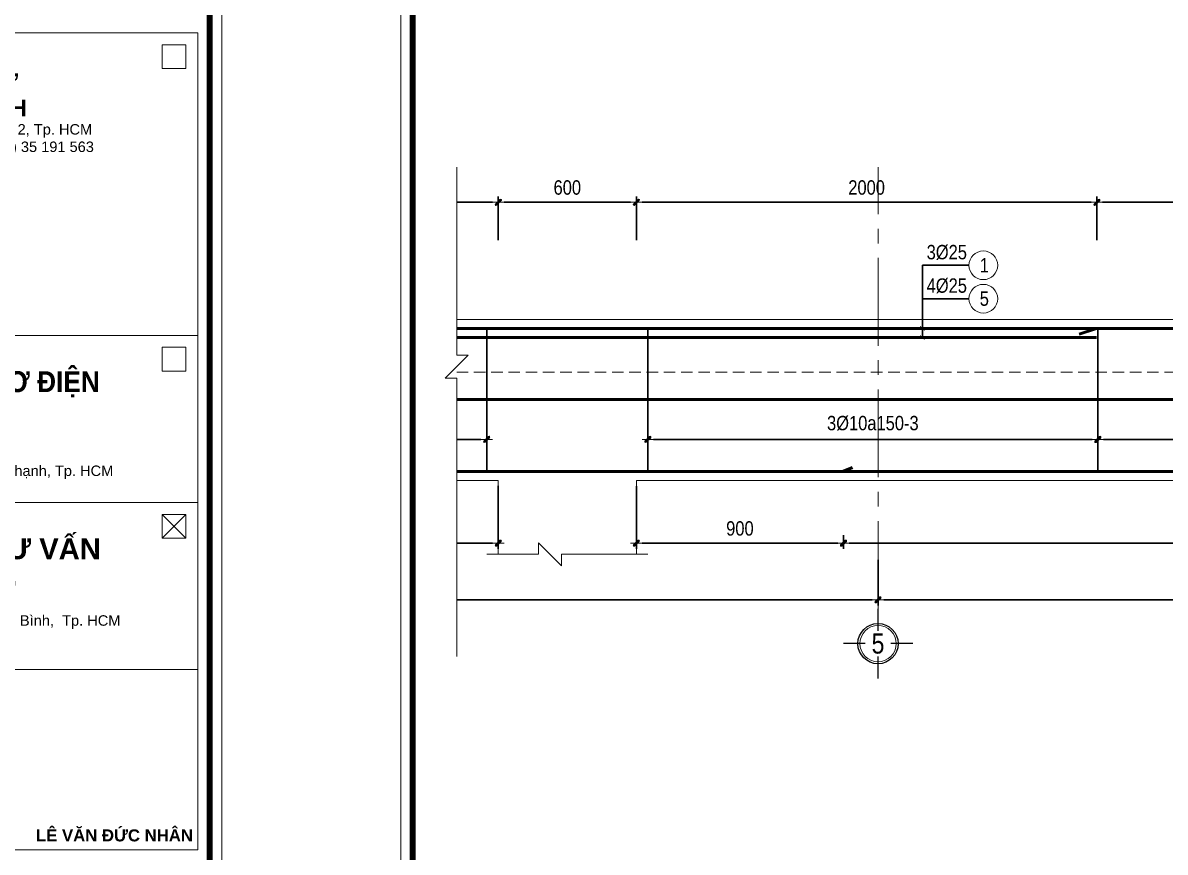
# Model space of a CAD drawing. Header units: millimetres. Extents: x 397144 to 8960116, y 345581 to 674207.
# Drawn here: x 5126823 to 5131786, y 654500 to 658101 of the extents above; entities that cross this region are included whole.
import ezdxf
from ezdxf.enums import TextEntityAlignment as Align
from ezdxf.xclip import XClip

# ---------------------------------------------------------------- set-up
doc = ezdxf.new("R2010")
doc.units = ezdxf.units.MM
doc.header["$XCLIPFRAME"] = 0
doc.header["$PDSIZE"] = -10
doc.linetypes.add('CENTER2', pattern=[28.575, 19.05, -3.175, 3.175, -3.175])
doc.linetypes.add('HIDDEN', pattern=[0.375, 0.25, -0.125])
doc.layers.get('0').update_dxf_attribs({"linetype": 'CONTINUOUS'})
doc.layers.get('Defpoints').update_dxf_attribs({"color": 12, "linetype": 'CONTINUOUS'})
for name, color, linetype, lineweight in [('2', 2, 'CONTINUOUS', 20), ('CDAI', 8, 'CONTINUOUS', 30), ('CTHEP', 2, 'CONTINUOUS', 50), ('DBAO', 3, 'CONTINUOUS', 20), ('DGIONG', 4, 'CONTINUOUS', 13), ('KTH', 150, 'CONTINUOUS', 5), ('Net khuat', 8, 'HIDDEN', 13), ('STICK', 1, 'CONTINUOUS', 9), ('TEXT', 7, 'CONTINUOUS', 15)]:
    doc.layers.add(name, color=color, linetype=linetype, lineweight=lineweight)
doc.layers.add('8', color=8, linetype='CONTINUOUS')
doc.styles.add('CHG_XX_Khung ten$0$A1 BORDER$0$ARIAL', font='arial.ttf')
doc.styles.add('CHG_XX_Khung ten$0$A1 BORDER$0$Arial - Bold', font='arialbd.ttf', dxfattribs={"height": 2.5})
doc.styles.add('CHG_XX_Khung ten$0$Arial - Bold', font='arialbd.ttf')
doc.styles.add('HELVECONDENSE', font='VHELVCN_0.TTF')
doc.styles.add('Star-HelCon', font='VHELVCN_0.TTF')
doc.styles.add('TTP-HelCon', font='VHELVCN_0.TTF')
doc.styles.add('VNI-HELVE-CONDENSE', font='VHELVCN_0.TTF')
doc.dimstyles.new('kc-25', dxfattribs={"dimtxt": 62.5, "dimasz": 20, "dimexe": 20, "dimexo": 50, "dimgap": 25, "dimtad": 3, "dimdec": 0, "dimzin": 0, "dimdsep": 46, "dimtxsty": 'VNI-HELVE-CONDENSE', "dimblk": 'DIM', "dimcen": 2.5, "dimclrd": 256, "dimclre": 154, "dimclrt": 7, "dimaunit": 1, "dimadec": 0, "dimazin": 0, "dimtfac": 1, "dimtdec": 0, "dimtix": 1, "dimtmove": 0, "dimatfit": 3, "dimldrblk": 'DOT', "dimfxl": 1, "dimtolj": 1, "dimtzin": 0, "dimarcsym": 0})
doc.dimstyles.new('TTP-25', dxfattribs={"dimscale": 25, "dimtxt": 2.5, "dimasz": 1, "dimexe": 1, "dimexo": 1, "dimgap": 0.09, "dimtad": 0, "dimdec": 4, "dimrnd": 5, "dimzin": 9, "dimdsep": 46, "dimtxsty": 'TTP-HelCon', "dimblk": 'Stick1', "dimcen": 0.09, "dimdle": 1.5, "dimclrd": 256, "dimclre": 256, "dimclrt": 7, "dimadec": 0, "dimazin": 0, "dimtfac": 1, "dimtdec": 4, "dimtmove": 0, "dimatfit": 3, "dimldrblk": '_ArchTick1', "dimfxl": 1, "dimtvp": 1, "dimtolj": 1, "dimtzin": 0, "dimarcsym": 0})

# ---------------------------------------------------------------- blocks, each defined once
blk = doc.blocks.new('Stick1')
at = {"layer": 'STICK'}
h = blk.add_hatch(color=256, dxfattribs=at)
edge = h.paths.add_edge_path()
edge.add_line((0.3, 0.5), (-0.5, -0.3))
edge.add_arc((-0.4, -0.4), 0.141, 135, 315)
edge.add_line((-0.3, -0.5), (0.5, 0.3))
edge.add_arc((0.4, 0.4), 0.141, 315, 495)
blk.add_line((1, 0), (-1, 0), dxfattribs=at)
blk.add_lwpolyline([(0.3, 0.5), (-0.5, -0.3, 1), (-0.3, -0.5), (0.5, 0.3, 1), (0.3, 0.5, 1)], format="xyb", dxfattribs=at)
blk = doc.blocks.new('*D1208')
at = {"layer": 'Defpoints', "color": 0, "transparency": 16777216}
for p in [(5190338.3, 654182.9), (5180938.3, 654081.8), (5190338.3, 653984.9)]:
    blk.add_point(p, dxfattribs=at)
at = {"layer": 'KTH', "lineweight": -2, "transparency": 16777216}
for p, q in [((5190338.3, 654157.9), (5190338.3, 653959.9)), ((5180938.3, 654056.8), (5180938.3, 653959.9)), ((5180963.3, 653984.9), (5190313.3, 653984.9))]:
    blk.add_line(p, q, dxfattribs=at)
at = {"layer": 'KTH', "lineweight": -2, "transparency": 16777216, "xscale": 25, "yscale": 25, "zscale": 25, "rotation": 180}
blk.add_blockref('Stick1', (5180938.3, 653984.9), dxfattribs=at)
at = {"layer": 'KTH', "lineweight": -2, "transparency": 16777216, "xscale": 25, "yscale": 25, "zscale": 25}
blk.add_blockref('Stick1', (5190338.3, 653984.9), dxfattribs=at)
at = {"layer": 'KTH', "color": 7, "transparency": 16777216, "insert": (5185638.3, 654048.7), "char_height": 62.5, "attachment_point": 5, "style": 'TTP-HelCon'}
blk.add_mtext('\\A1;9400', dxfattribs=at)
blk = doc.blocks.new('_ArchTick1')
at = {"color": 0, "const_width": 3.81}
blk.add_lwpolyline([(-12.7, -12.7), (12.7, 12.7)], dxfattribs=at)
blk = doc.blocks.new('*D8317')
at = {"layer": 'Defpoints', "color": 0, "transparency": 16777216}
for p in [(5179257.3, 599178.9), (5181212.3, 599096.5), (5179257.3, 599039)]:
    blk.add_point(p, dxfattribs=at)
at = {"layer": 'KTH', "lineweight": -2, "transparency": 16777216}
for p, q in [((5179257.3, 599153.9), (5179257.3, 599014)), ((5181212.3, 599071.5), (5181212.3, 599014)), ((5181187.3, 599039), (5179282.3, 599039))]:
    blk.add_line(p, q, dxfattribs=at)
at = {"layer": 'KTH', "lineweight": -2, "transparency": 16777216, "xscale": 25, "yscale": 25, "zscale": 25, "rotation": 180}
blk.add_blockref('Stick1', (5179257.3, 599039), dxfattribs=at)
at = {"layer": 'KTH', "lineweight": -2, "transparency": 16777216, "xscale": 25, "yscale": 25, "zscale": 25}
blk.add_blockref('Stick1', (5181212.3, 599039), dxfattribs=at)
at = {"layer": 'KTH', "color": 7, "transparency": 16777216, "insert": (5180234.8, 599108.9), "char_height": 62.5, "attachment_point": 5, "style": 'TTP-HelCon'}
blk.add_mtext('\\A1;3Þ10a150-3', dxfattribs=at)
blk = doc.blocks.new('*D8318')
at = {"layer": 'Defpoints', "color": 0, "transparency": 16777216}
for p in [(5181862.3, 600068.9), (5181262.3, 599915.8), (5181862.3, 599915.8)]:
    blk.add_point(p, dxfattribs=at)
at = {"layer": 'KTH', "lineweight": -2, "transparency": 16777216}
for p, q in [((5181262.3, 599940.8), (5181262.3, 600093.9)), ((5181287.3, 600068.9), (5181837.3, 600068.9)), ((5181862.3, 599940.8), (5181862.3, 600093.9))]:
    blk.add_line(p, q, dxfattribs=at)
at = {"layer": 'KTH', "lineweight": -2, "transparency": 16777216, "xscale": 25, "yscale": 25, "zscale": 25, "rotation": 180}
blk.add_blockref('Stick1', (5181262.3, 600068.9), dxfattribs=at)
at = {"layer": 'KTH', "lineweight": -2, "transparency": 16777216, "xscale": 25, "yscale": 25, "zscale": 25}
blk.add_blockref('Stick1', (5181862.3, 600068.9), dxfattribs=at)
at = {"layer": 'KTH', "color": 7, "transparency": 16777216, "insert": (5181562.3, 600132.7), "char_height": 62.5, "attachment_point": 5, "style": 'TTP-HelCon'}
blk.add_mtext('\\A1;600', dxfattribs=at)
blk = doc.blocks.new('dau truc')
blk.add_circle((0, 0), 180)
at = {"layer": '8'}
for p, q in [((0, 127), (0, 345)), ((-127, 0), (-345, 0)), ((345, 0), (127, 0)), ((0, -345), (0, -127))]:
    blk.add_line(p, q, dxfattribs=at)
blk.add_circle((0, 0), 200, dxfattribs=at)
at = {"layer": 'TEXT', "style": 'HELVECONDENSE'}
blk.add_attdef('A', text='', height=233, dxfattribs=at).set_placement((0, 0), align=Align.MIDDLE)
blk = doc.blocks.new('*D8324')
at = {"layer": 'Defpoints', "color": 0, "transparency": 16777216}
for p in [(5181262.3, 600068.8), (5179261.3, 599879.8), (5181262.3, 599879.8)]:
    blk.add_point(p, dxfattribs=at)
at = {"layer": 'KTH', "lineweight": -2, "transparency": 16777216}
for p, q in [((5179261.3, 599904.8), (5179261.3, 600093.8)), ((5179286.3, 600068.8), (5181237.3, 600068.8)), ((5181262.3, 599904.8), (5181262.3, 600093.8))]:
    blk.add_line(p, q, dxfattribs=at)
at = {"layer": 'KTH', "lineweight": -2, "transparency": 16777216, "xscale": 25, "yscale": 25, "zscale": 25, "rotation": 180}
blk.add_blockref('Stick1', (5179261.3, 600068.8), dxfattribs=at)
at = {"layer": 'KTH', "lineweight": -2, "transparency": 16777216, "xscale": 25, "yscale": 25, "zscale": 25}
blk.add_blockref('Stick1', (5181262.3, 600068.8), dxfattribs=at)
at = {"layer": 'KTH', "color": 7, "transparency": 16777216, "insert": (5180261.8, 600132.6), "char_height": 62.5, "attachment_point": 5, "style": 'TTP-HelCon'}
blk.add_mtext('\\A1;2000', dxfattribs=at)
blk = doc.blocks.new('*D8325')
at = {"layer": 'Defpoints', "color": 0, "transparency": 16777216}
for p in [(5183863.3, 600068.9), (5181862.3, 599879.9), (5183863.3, 599879.9)]:
    blk.add_point(p, dxfattribs=at)
at = {"layer": 'KTH', "lineweight": -2, "transparency": 16777216}
for p, q in [((5181862.3, 599904.9), (5181862.3, 600093.9)), ((5181887.3, 600068.9), (5183838.3, 600068.9)), ((5183863.3, 599904.9), (5183863.3, 600093.9))]:
    blk.add_line(p, q, dxfattribs=at)
at = {"layer": 'KTH', "lineweight": -2, "transparency": 16777216, "xscale": 25, "yscale": 25, "zscale": 25, "rotation": 180}
blk.add_blockref('Stick1', (5181862.3, 600068.9), dxfattribs=at)
at = {"layer": 'KTH', "lineweight": -2, "transparency": 16777216, "xscale": 25, "yscale": 25, "zscale": 25}
blk.add_blockref('Stick1', (5183863.3, 600068.9), dxfattribs=at)
at = {"layer": 'KTH', "color": 7, "transparency": 16777216, "insert": (5182862.8, 600132.7), "char_height": 62.5, "attachment_point": 5, "style": 'TTP-HelCon'}
blk.add_mtext('\\A1;2000', dxfattribs=at)
blk = doc.blocks.new('*D8331')
at = {"layer": 'Defpoints', "color": 0, "transparency": 16777216}
for p in [(5185862.3, 600068.9), (5183863.3, 599879.9), (5185862.3, 599886.5)]:
    blk.add_point(p, dxfattribs=at)
at = {"layer": 'KTH', "lineweight": -2, "transparency": 16777216}
for p, q in [((5183863.3, 599904.9), (5183863.3, 600093.9)), ((5183888.3, 600068.9), (5185837.3, 600068.9)), ((5185862.3, 599911.5), (5185862.3, 600093.9))]:
    blk.add_line(p, q, dxfattribs=at)
at = {"layer": 'KTH', "lineweight": -2, "transparency": 16777216, "xscale": 25, "yscale": 25, "zscale": 25, "rotation": 180}
blk.add_blockref('Stick1', (5183863.3, 600068.9), dxfattribs=at)
at = {"layer": 'KTH', "lineweight": -2, "transparency": 16777216, "xscale": 25, "yscale": 25, "zscale": 25}
blk.add_blockref('Stick1', (5185862.3, 600068.9), dxfattribs=at)
at = {"layer": 'KTH', "color": 7, "transparency": 16777216, "insert": (5184862.8, 600132.7), "char_height": 62.5, "attachment_point": 5, "style": 'TTP-HelCon'}
blk.add_mtext('\\A1;2000', dxfattribs=at)
blk = doc.blocks.new('DIM')
h = blk.add_hatch(color=1)
h.paths.add_polyline_path([(0.49, 0.29, 1), (0.29, 0.49), (-0.19, 0), (0.19, 0)])
h.paths.add_polyline_path([(0.19, 0), (-0.19, 0), (-0.49, -0.29, 1), (-0.29, -0.49)])
at = {"color": 9}
for p, q in [((-0.19, 0), (-1.5, 0)), ((0.19, 0), (1.5, 0))]:
    blk.add_line(p, q, dxfattribs=at)
at = {"color": 1}
for p, q in [((-0.49, -0.29), (0.29, 0.49)), ((-0.29, -0.49), (0.49, 0.29)), ((-0.19, 0), (0.19, 0))]:
    blk.add_line(p, q, dxfattribs=at)
blk.add_arc((-0.39, -0.39), 0.138, 135, 315, dxfattribs=at)
blk = doc.blocks.new('*D1214')
at = {"layer": 'Defpoints', "color": 0, "transparency": 16777216}
for p in [(5182912.3, 598540.5), (5173912.3, 598439.4), (5182912.3, 598342.5)]:
    blk.add_point(p, dxfattribs=at)
at = {"layer": 'KTH', "lineweight": -2, "transparency": 16777216}
for p, q in [((5182912.3, 598515.5), (5182912.3, 598317.5)), ((5173912.3, 598414.4), (5173912.3, 598317.5)), ((5173937.3, 598342.5), (5182887.3, 598342.5))]:
    blk.add_line(p, q, dxfattribs=at)
at = {"layer": 'KTH', "lineweight": -2, "transparency": 16777216, "xscale": 25, "yscale": 25, "zscale": 25, "rotation": 180}
blk.add_blockref('Stick1', (5173912.3, 598342.5), dxfattribs=at)
at = {"layer": 'KTH', "lineweight": -2, "transparency": 16777216, "xscale": 25, "yscale": 25, "zscale": 25}
blk.add_blockref('Stick1', (5182912.3, 598342.5), dxfattribs=at)
at = {"layer": 'KTH', "color": 7, "transparency": 16777216, "insert": (5178412.3, 598406.3), "char_height": 62.5, "attachment_point": 5, "style": 'TTP-HelCon'}
blk.add_mtext('\\A1;9400', dxfattribs=at)
blk = doc.blocks.new('*D1215')
at = {"layer": 'Defpoints', "color": 0, "transparency": 16777216}
for p in [(5182912.3, 598540.5), (5187962.3, 598459.9), (5187962.3, 598342.5)]:
    blk.add_point(p, dxfattribs=at)
at = {"layer": 'KTH', "lineweight": -2, "transparency": 16777216}
for p, q in [((5182912.3, 598515.5), (5182912.3, 598317.5)), ((5187962.3, 598434.9), (5187962.3, 598317.5)), ((5182937.3, 598342.5), (5187937.3, 598342.5))]:
    blk.add_line(p, q, dxfattribs=at)
at = {"layer": 'KTH', "lineweight": -2, "transparency": 16777216, "xscale": 25, "yscale": 25, "zscale": 25, "rotation": 180}
blk.add_blockref('Stick1', (5182912.3, 598342.5), dxfattribs=at)
at = {"layer": 'KTH', "lineweight": -2, "transparency": 16777216, "xscale": 25, "yscale": 25, "zscale": 25}
blk.add_blockref('Stick1', (5187962.3, 598342.5), dxfattribs=at)
at = {"layer": 'KTH', "color": 7, "transparency": 16777216, "insert": (5185437.3, 598406.3), "char_height": 62.5, "attachment_point": 5, "style": 'TTP-HelCon'}
blk.add_mtext('\\A1;5050', dxfattribs=at)
blk = doc.blocks.new('*D8338')
at = {"layer": 'Defpoints', "color": 0, "transparency": 16777216}
for p in [(5181262.3, 598862.7), (5180062.3, 598648.4), (5180062.3, 598588.5)]:
    blk.add_point(p, dxfattribs=at)
at = {"layer": 'KTH', "lineweight": -2, "transparency": 16777216}
for p, q in [((5181262.3, 598837.7), (5181262.3, 598563.5)), ((5180062.3, 598623.4), (5180062.3, 598563.5)), ((5181237.3, 598588.5), (5180087.3, 598588.5))]:
    blk.add_line(p, q, dxfattribs=at)
at = {"layer": 'KTH', "lineweight": -2, "transparency": 16777216, "xscale": 25, "yscale": 25, "zscale": 25, "rotation": 180}
blk.add_blockref('Stick1', (5180062.3, 598588.5), dxfattribs=at)
at = {"layer": 'KTH', "lineweight": -2, "transparency": 16777216, "xscale": 25, "yscale": 25, "zscale": 25}
blk.add_blockref('Stick1', (5181262.3, 598588.5), dxfattribs=at)
at = {"layer": 'KTH', "color": 7, "transparency": 16777216, "insert": (5180662.3, 598652.3), "char_height": 62.5, "attachment_point": 5, "style": 'TTP-HelCon'}
blk.add_mtext('\\A1;1200', dxfattribs=at)
blk = doc.blocks.new('*D8340')
at = {"layer": 'Defpoints', "color": 0, "transparency": 16777216}
for p in [(5181862.3, 598860.5), (5182762.3, 598648.3), (5182762.3, 598588.4)]:
    blk.add_point(p, dxfattribs=at)
at = {"layer": 'KTH', "lineweight": -2, "transparency": 16777216}
for p, q in [((5181862.3, 598835.5), (5181862.3, 598563.4)), ((5182762.3, 598623.3), (5182762.3, 598563.4)), ((5181887.3, 598588.4), (5182737.3, 598588.4))]:
    blk.add_line(p, q, dxfattribs=at)
at = {"layer": 'KTH', "lineweight": -2, "transparency": 16777216, "xscale": 25, "yscale": 25, "zscale": 25, "rotation": 180}
blk.add_blockref('Stick1', (5181862.3, 598588.4), dxfattribs=at)
at = {"layer": 'KTH', "lineweight": -2, "transparency": 16777216, "xscale": 25, "yscale": 25, "zscale": 25}
blk.add_blockref('Stick1', (5182762.3, 598588.4), dxfattribs=at)
at = {"layer": 'KTH', "color": 7, "transparency": 16777216, "insert": (5182312.3, 598652.2), "char_height": 62.5, "attachment_point": 5, "style": 'TTP-HelCon'}
blk.add_mtext('\\A1;900', dxfattribs=at)
blk = doc.blocks.new('*D8341')
at = {"layer": 'Defpoints', "color": 0, "transparency": 16777216}
for p in [(5182762.3, 598648.3), (5186462.3, 598623.3), (5186462.3, 598588.4)]:
    blk.add_point(p, dxfattribs=at)
at = {"layer": 'KTH', "lineweight": -2, "transparency": 16777216}
for p, q in [((5182762.3, 598623.3), (5182762.3, 598563.4)), ((5182787.3, 598588.4), (5186437.3, 598588.4)), ((5186462.3, 598598.3), (5186462.3, 598563.4))]:
    blk.add_line(p, q, dxfattribs=at)
at = {"layer": 'KTH', "lineweight": -2, "transparency": 16777216, "xscale": 25, "yscale": 25, "zscale": 25, "rotation": 180}
blk.add_blockref('Stick1', (5182762.3, 598588.4), dxfattribs=at)
at = {"layer": 'KTH', "lineweight": -2, "transparency": 16777216, "xscale": 25, "yscale": 25, "zscale": 25}
blk.add_blockref('Stick1', (5186462.3, 598588.4), dxfattribs=at)
at = {"layer": 'KTH', "color": 7, "transparency": 16777216, "insert": (5184612.3, 598652.2), "char_height": 62.5, "attachment_point": 5, "style": 'TTP-HelCon'}
blk.add_mtext('\\A1;3700', dxfattribs=at)
blk = doc.blocks.new('*D8342')
at = {"layer": 'Defpoints', "color": 0, "transparency": 16777216}
for p in [(5181912.3, 599178.9), (5183867.3, 599096.5), (5181912.3, 599039)]:
    blk.add_point(p, dxfattribs=at)
at = {"layer": 'KTH', "lineweight": -2, "transparency": 16777216}
for p, q in [((5181912.3, 599153.9), (5181912.3, 599014)), ((5183867.3, 599071.5), (5183867.3, 599014)), ((5183842.3, 599039), (5181937.3, 599039))]:
    blk.add_line(p, q, dxfattribs=at)
at = {"layer": 'KTH', "lineweight": -2, "transparency": 16777216, "xscale": 25, "yscale": 25, "zscale": 25, "rotation": 180}
blk.add_blockref('Stick1', (5181912.3, 599039), dxfattribs=at)
at = {"layer": 'KTH', "lineweight": -2, "transparency": 16777216, "xscale": 25, "yscale": 25, "zscale": 25}
blk.add_blockref('Stick1', (5183867.3, 599039), dxfattribs=at)
at = {"layer": 'KTH', "color": 7, "transparency": 16777216, "insert": (5182889.8, 599108.9), "char_height": 62.5, "attachment_point": 5, "style": 'TTP-HelCon'}
blk.add_mtext('\\A1;3Þ10a150-3', dxfattribs=at)
blk = doc.blocks.new('*D8344')
at = {"layer": 'Defpoints', "color": 0, "transparency": 16777216}
for p in [(5183867.3, 599179), (5185862.3, 599153.9), (5185862.3, 599038.9)]:
    blk.add_point(p, dxfattribs=at)
at = {"layer": 'KTH', "lineweight": -2, "transparency": 16777216}
for p, q in [((5183867.3, 599154), (5183867.3, 599013.9)), ((5185862.3, 599128.9), (5185862.3, 599013.9)), ((5183892.3, 599038.9), (5185837.3, 599038.9))]:
    blk.add_line(p, q, dxfattribs=at)
at = {"layer": 'KTH', "lineweight": -2, "transparency": 16777216, "xscale": 25, "yscale": 25, "zscale": 25, "rotation": 180}
blk.add_blockref('Stick1', (5183867.3, 599038.9), dxfattribs=at)
at = {"layer": 'KTH', "lineweight": -2, "transparency": 16777216, "xscale": 25, "yscale": 25, "zscale": 25}
blk.add_blockref('Stick1', (5185862.3, 599038.9), dxfattribs=at)
at = {"layer": 'KTH', "color": 7, "transparency": 16777216, "insert": (5184864.8, 599108.8), "char_height": 62.5, "attachment_point": 5, "style": 'TTP-HelCon'}
blk.add_mtext('\\A1;3Þ10a200-3', dxfattribs=at)
blk = doc.blocks.new('CHG_XX_Khung ten')
for p, q in [((816, 283.93), (820, 287.93)), ((820, 283.93), (816, 287.93))]:
    blk.add_line(p, q)
for points in [[(15, 579), (826, 579), (826, 15), (15, 15)], [(816, 362.62), (820, 362.62), (820, 366.62), (816, 366.62)], [(816, 311.93), (820, 311.93), (820, 315.93), (816, 315.93)], [(816, 283.93), (820, 283.93), (820, 287.93), (816, 287.93)]]:
    blk.add_lwpolyline(points, close=True)
at = {"color": 4, "linetype": 'Continuous', "const_width": 1}
blk.add_lwpolyline([(17, 577), (824, 577), (824, 17), (17, 17)], close=True, dxfattribs=at)
at = {"linetype": 'Continuous'}
for points in [[(689, 368.62), (822, 368.62), (822, 317.93), (689, 317.93)], [(689, 317.93), (822, 317.93), (822, 289.93), (689, 289.93)], [(689, 289.93), (822, 289.93), (822, 261.93), (689, 261.93)]]:
    blk.add_lwpolyline(points, close=True, dxfattribs=at)
at = {"color": 9, "linetype": 'Continuous'}
blk.add_lwpolyline([(689, 261.93), (822, 261.93), (822, 231.73), (689, 231.73)], close=True, dxfattribs=at)
at = {"style": 'CHG_XX_Khung ten$0$Arial - Bold'}
blk.add_text('LÊ VĂN ĐỨC NHÂN', height=2.0073, dxfattribs=at).set_placement((821.19, 234.17), align=Align.MIDDLE_RIGHT)
at = {"ltscale": 10, "insert": (739.49, 366.19), "char_height": 2.8, "width": 76.248, "attachment_point": 1, "line_spacing_factor": 0.938532, "style": 'CHG_XX_Khung ten$0$A1 BORDER$0$Arial - Bold'}
blk.add_mtext('CÔNG TY KIẾN TRÚC SƯ\\PHỒ THIỆU TRỊ VÀ CỘNG SỰ\\PCHI NHÁNH TP.HỒ CHÍ MINH', dxfattribs=at)
at = {"ltscale": 10}
for s, insert, char_height, width, attachment_point, style in [('Địa chỉ: 37 Trần Ngọc Diện, P.Thảo Điền, Quận 2, Tp. HCM\\PTel: (84.8) 35 191 561 – 35 191 562, Fax: (84.8) 35 191 563\\PEmail: hcmc@htt-group.com', (739.49, 345.2), 1.75, 83.001, 7, 'CHG_XX_Khung ten$0$A1 BORDER$0$ARIAL'), ('{\\W0.9;CÔNG TY TNHH TVTK CƠ ĐIỆN \\PĐỒNG TÂM}', (739.49, 311.93), 3.5, 76.248, 1, 'CHG_XX_Khung ten$0$A1 BORDER$0$Arial - Bold'), ('\\pt8.75;Địa chỉ: 168 Xô Viết Nghệ Tĩnh, P.21, Q. Bình Thạnh, Tp. HCM \\P\\ptz;Tel: (084.28) 3898 0958', (739.49, 290.93), 1.75, 83.001, 7, 'CHG_XX_Khung ten$0$A1 BORDER$0$ARIAL'), ('CÔNG TY CỔ PHẦN TƯ VẤN \\PXÂY DỰNG NGÔI SAO', (739.49, 283.93), 3.5, 76.248, 1, 'CHG_XX_Khung ten$0$A1 BORDER$0$Arial - Bold'), ('Địa chỉ: 34 Hoàng Quốc Việt, Phường 4, Q. Tân Bình,  Tp. HCM\\PTel: +08-39163980 - Fax : +08-39163980 \\PEmail:  ctyngoisao@gmail.com', (739.49, 262.93), 1.75, 83.001, 7, 'CHG_XX_Khung ten$0$A1 BORDER$0$ARIAL')]:
    blk.add_mtext(s, dxfattribs=dict(at, insert=insert, char_height=char_height, width=width, attachment_point=attachment_point, style=style))
blk = doc.blocks.new('AY-25')
at = {"layer": 'KTH'}
dim = blk.add_linear_dim(base=(5190338.26566, 653984.90424), p1=(5180938.26566, 654081.75542), p2=(5190338.26566, 654182.88725), angle=180, dimstyle='TTP-25', override={"dimtmove": 1}, dxfattribs=at)
dim.commit()
dim.dimension.update_dxf_attribs({"geometry": '*D1208', "text_midpoint": (5185638.26566, 654048.73757)})
blk = doc.blocks.new('AY-27')
at = {"layer": 'CDAI', "ltscale": 52.5}
for p, q in [((5181212.32851, 599525.56528), (5181212.32851, 598895.56528)), ((5181912.32591, 599525.56145), (5181912.32591, 598899.54532)), ((5183867.32591, 599525.49315), (5183867.32591, 598899.52215))]:
    blk.add_line(p, q, dxfattribs=at)
at = {"layer": 'CTHEP'}
for p, q in [((5183786.32991, 599496.48932), (5183861.32991, 599521.48932)), ((5179261.36799, 599481.55212), (5183861.32991, 599481.55212)), ((5149346.05357, 599212.55338), (5187748.96372, 599212.50526)), ((5182762.32991, 598901.60487), (5182801.8289, 598917.29675))]:
    blk.add_line(p, q, dxfattribs=at)
for points in [[(5187932.32851, 598893.30575), (5187932.32851, 599521.49296), (5149192.32851, 599521.5577), (5149192.32851, 598895.29521)], [(5149250.56747, 599275.95862), (5149250.56747, 598899.56854), (5149250.56747, 598899.56854), (5149761.19634, 598899.54548), (5157612.32851, 598899.5172), (5158186.37402, 598899.51531), (5187870.49566, 598899.49317), (5187870.49566, 599422.36868)]]:
    blk.add_lwpolyline(points, dxfattribs=at)
at = {"layer": 'DBAO'}
for points in [[(5187962.32851, 598540.45098), (5187962.32851, 599560.44727), (5157760.23476, 599560.49211)], [(5174112.32991, 598860.46828), (5181262.32851, 598860.45871)], [(5181262.32851, 598540.56528), (5181262.32851, 598860.56528)], [(5181862.32991, 598540.48932), (5181862.32991, 598860.48932)], [(5181862.32991, 598860.45795), (5187362.32851, 598860.45098)]]:
    blk.add_lwpolyline(points, dxfattribs=at)
at = {"layer": 'DGIONG'}
blk.add_lwpolyline([(5181212.32851, 598540.56528), (5181437.32851, 598540.56528), (5181437.32851, 598590.56528), (5181537.32851, 598490.56528), (5181537.32851, 598540.56528), (5181912.32591, 598540.56145)], dxfattribs=at)
for centre in [(5183370.10143, 599795.36967), (5183370.10143, 599650.07067)]:
    blk.add_circle(centre, 62.5, dxfattribs=at)
at = {"layer": 'Net khuat', "linetype": 'CENTER2', "ltscale": 20}
blk.add_line((5182912.32851, 598303.0715), (5182912.32851, 600308.41414), dxfattribs=at)
at = {"layer": 'Net khuat', "ltscale": 200}
blk.add_lwpolyline([(5149162.32851, 599330.5685), (5187962.32851, 599330.5685)], dxfattribs=at)
at = {"layer": '2', "ltscale": 300}
ref = blk.add_blockref('dau truc', (5182912.32851, 598152.20696), dxfattribs=dict(at, xscale=0.4367131292819977, yscale=0.4367131292819977, zscale=0.4367131292819977))
ref.add_attrib('A', '5', dxfattribs={"layer": 'TEXT', "height": 87.5, "style": 'HELVECONDENSE'}).set_placement((5182912.32851, 598152.20696), align=Align.MIDDLE)
at = {"layer": 'TEXT', "style": 'TTP-HelCon'}
for s, p in [('3Þ25', (5183123.59138, 599821.22262)), ('4Þ25', (5183123.59138, 599675.92362))]:
    blk.add_text(s, height=62.5, dxfattribs=at).set_placement(p)
at = {"layer": 'TEXT', "style": 'Star-HelCon'}
for s, p in [('1', (5183374.2681, 599795.36967)), ('5', (5183374.2681, 599650.07067))]:
    blk.add_text(s, height=62.5, dxfattribs=at).set_placement(p, align=Align.MIDDLE)
at = {"layer": 'KTH'}
for base, p1, p2, picture, middle in [((5181262.32851, 600068.7946), (5179261.32851, 599879.79076), (5181262.32851, 599879.79076), '*D8324', (5180261.82851, 600132.62793)), ((5181862.32591, 600068.86673), (5181262.32851, 599915.77001), (5181862.32591, 599915.77001), '*D8318', (5181562.32721, 600132.70006)), ((5183863.32591, 600068.86673), (5181862.32591, 599879.8629), (5183863.32591, 599879.8629), '*D8325', (5182862.82591, 600132.70006)), ((5185862.32851, 600068.86673), (5183863.32591, 599879.8629), (5185862.32851, 599886.45215), '*D8331', (5184862.82721, 600132.70006)), ((5180062.32851, 598588.47235), (5181262.32851, 598862.65822), (5180062.32851, 598648.42353), '*D8338', (5180662.32851, 598652.30568)), ((5187962.32851, 598342.50823), (5182912.32851, 598540.49123), (5187962.32851, 598459.92025), '*D1215', (5185437.32851, 598406.34156))]:
    dim = blk.add_linear_dim(base=base, p1=p1, p2=p2, angle=180, dimstyle='TTP-25', override={"dimtmove": 1}, dxfattribs=at)
    dim.commit()
    dim.dimension.update_dxf_attribs({"geometry": picture, "text_midpoint": middle})
for base, p1, p2, text, picture, middle in [((5179257.32851, 599038.98909), (5181212.32851, 599096.46244), (5179257.32851, 599178.93397), '3Þ10a150-3', '*D8317', (5180234.82851, 599108.90576)), ((5181912.31906, 599038.98909), (5183867.31906, 599096.46244), (5181912.31906, 599178.93397), '3Þ10a150-3', '*D8342', (5182889.81906, 599108.90576)), ((5182912.32851, 598342.50823), (5173912.32851, 598439.3594), (5182912.32851, 598540.49123), '9400', '*D1214', (5178412.32851, 598406.34156))]:
    dim = blk.add_linear_dim(base=base, p1=p1, p2=p2, angle=180, text=text, dimstyle='TTP-25', override={"dimtmove": 1}, dxfattribs=at)
    dim.commit()
    dim.dimension.update_dxf_attribs({"geometry": picture, "text_midpoint": middle})
dim = blk.add_linear_dim(base=(5185862.32166, 599038.91374), p1=(5183867.31906, 599179.00227), p2=(5185862.32166, 599153.93397), text='3Þ10a200-3', dimstyle='TTP-25', override={"dimtmove": 1}, dxfattribs=at)
dim.commit()
dim.dimension.update_dxf_attribs({"geometry": '*D8344', "text_midpoint": (5184864.82036, 599108.8304)})
for base, p1, p2, picture, middle in [((5182762.32991, 598588.39638), (5181862.32991, 598860.45795), (5182762.32991, 598648.34756), '*D8340', (5182312.32991, 598652.22972)), ((5186462.32851, 598588.39638), (5182762.32991, 598648.34756), (5186462.32851, 598623.34756), '*D8341', (5184612.32921, 598652.22972))]:
    dim = blk.add_linear_dim(base=base, p1=p1, p2=p2, dimstyle='TTP-25', override={"dimtmove": 1}, dxfattribs=at)
    dim.commit()
    dim.dimension.update_dxf_attribs({"geometry": picture, "text_midpoint": middle})
at = {"layer": 'DGIONG'}
for points in [[(5183105.07961, 599521.56156), (5183105.07934, 599795.36967), (5183307.60143, 599795.36967)], [(5183105.07926, 599481.56156), (5183105.07899, 599650.07067), (5183307.60108, 599650.07067)]]:
    blk.add_leader(points, dimstyle='kc-25', override={"dimtad": 0, "dimldrblk": 'ArchTick', "dimfxl": 100, "dimarcsym": 1}, dxfattribs=at)

msp = doc.modelspace()

# ---------------------------------------------------------------- linework, layer by layer
at = {"layer": 'CDAI', "ltscale": 0.8}
msp.add_lwpolyline([(5128516.01276, 663460.45642), (5145885.61818, 663460.45642), (5145885.61818, 648942.57726), (5128516.01276, 648942.57726)], close=True, dxfattribs=at)
msp.add_lwpolyline([(5128516.01276, 663460.45642), (5145885.61818, 663460.45642), (5145885.61818, 648942.57726), (5128516.01276, 648942.57726)], close=True, dxfattribs=at)
msp.add_lwpolyline([(5128516.01276, 663460.45642), (5145885.61818, 663460.45642), (5145885.61818, 648942.57726), (5128516.01276, 648942.57726)], close=True, dxfattribs=at)
msp.add_lwpolyline([(5128516.01276, 663460.45642), (5145885.61818, 663460.45642), (5145885.61818, 648942.57726), (5128516.01276, 648942.57726)], close=True, dxfattribs=at)
msp.add_lwpolyline([(5128516.01276, 663460.45642), (5145885.61818, 663460.45642), (5145885.61818, 648942.57726), (5128516.01276, 648942.57726)], close=True, dxfattribs=at)
at = {"layer": 'DGIONG'}
msp.add_lwpolyline([(5128707.47791, 657474.20551), (5128707.47791, 656657.70715), (5128757.47791, 656657.70715), (5128657.47791, 656557.70715), (5128707.47791, 656557.70715), (5128707.47791, 655350.01503)], dxfattribs=at)

# ---------------------------------------------------------------- block references
at = {"layer": 'CDAI'}
ref = msp.add_blockref('AY-25', (-57564.83022, 4107.42314), dxfattribs=at)
XClip(ref).set_block_clipping_path([(5164433.800621897, 653410.5211604174), (5181370.6954385415, 655852.5099874004)])
ref = msp.add_blockref('AY-27', (-52374.19456, 57253.1123), dxfattribs=at)
XClip(ref).set_block_clipping_path([(5181081.6724730823, 597912.535975589), (5188159.1165067311, 600221.0932159054)])

# ---------------------------------------------------------------- next in the draw order: block references
at = {"layer": 'KTH', "ltscale": 0.8, "xscale": 25.92478421702978, "yscale": 25.92478421702978, "zscale": 25.92478421702978}
msp.add_blockref('CHG_XX_Khung ten', (5106272.5479, 648501.85593), dxfattribs=at)

# ---------------------------------------------------------------- next in the draw order: block references
msp.add_blockref('CHG_XX_Khung ten', (5128075.29142, 648501.85593), dxfattribs=at)

doc.saveas('drawing.dxf')
